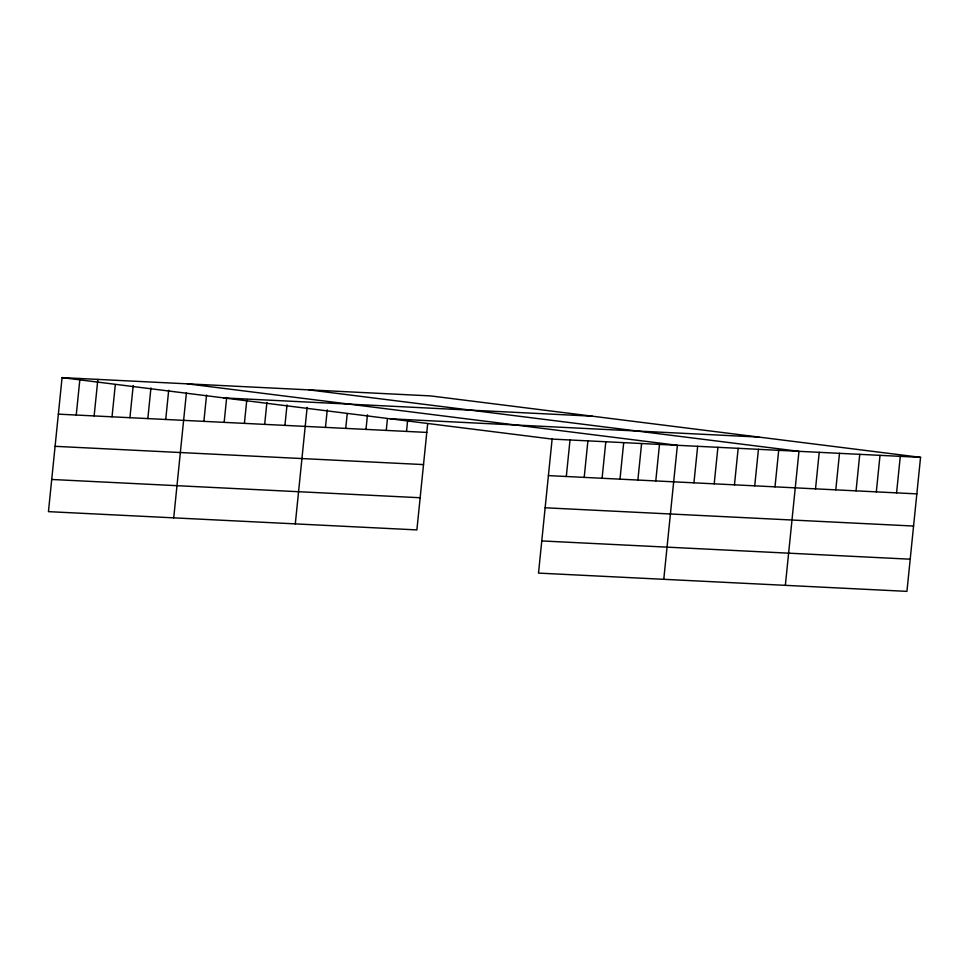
<?xml version="1.0" encoding="UTF-8"?>
<svg xmlns="http://www.w3.org/2000/svg" width="969" height="969" viewBox="0 0 969 969"><rect width="100%" height="100%" fill="white"/><g stroke="black" fill="none" stroke-linecap="round" stroke-linejoin="round"><path stroke-width="1.45" d="M920.55 457.356L552.112 439.09L538.51 573.103L906.936 591.369L920.55 457.356L430.49 395.897L62.064 377.631L48.45 511.644L416.888 529.91L427.68 423.647M76.248 415.035L79.955 378.516M94.138 415.919L97.857 379.4M112.041 416.815L115.299 384.669M129.931 417.7L133.201 385.565M147.833 418.584L150.946 387.903M165.723 419.468L168.691 390.253M173.717 517.858L186.436 392.602M203.89 421.37L206.554 395.073M224.154 422.375L226.673 397.532M244.406 423.368L246.78 400.003M264.67 424.374L266.899 402.462M284.934 425.379L287.018 404.933M295.303 523.878L307.137 407.392M325.463 427.39L327.243 409.863M345.727 428.395L347.217 413.787M365.991 429.4L367.481 414.793M386.256 430.406L387.443 418.717M406.52 431.411L407.707 419.722M566.308 476.494L570.014 439.974M584.198 477.39L587.904 440.859M602.088 478.274L605.807 441.755M619.99 479.158L623.697 442.639M637.881 480.043L641.599 443.523M655.783 480.939L659.489 444.408M663.777 579.317L677.379 445.304L187.332 383.833M693.937 482.828L697.644 446.309M714.201 483.834L717.908 447.315M734.466 484.839L738.172 448.308M754.73 485.844L758.436 449.313M774.994 486.85L778.701 450.319M785.35 585.349L798.965 451.324L308.917 389.865M815.523 488.848L819.229 452.329M835.787 489.854L839.493 453.335M856.051 490.859L859.757 454.34M876.315 491.864L880.022 455.345M896.579 492.87L900.286 456.351M223.778 397.908L592.216 416.173M390.398 418.802L758.836 437.067M58.358 414.151L426.784 432.416M55.088 446.321L423.514 464.587M548.406 475.609L916.844 493.875M51.72 479.473L420.146 497.739M545.135 507.78L913.573 526.046M541.768 540.932L910.206 559.198M62.064 377.631L552.112 439.09"/></g></svg>
